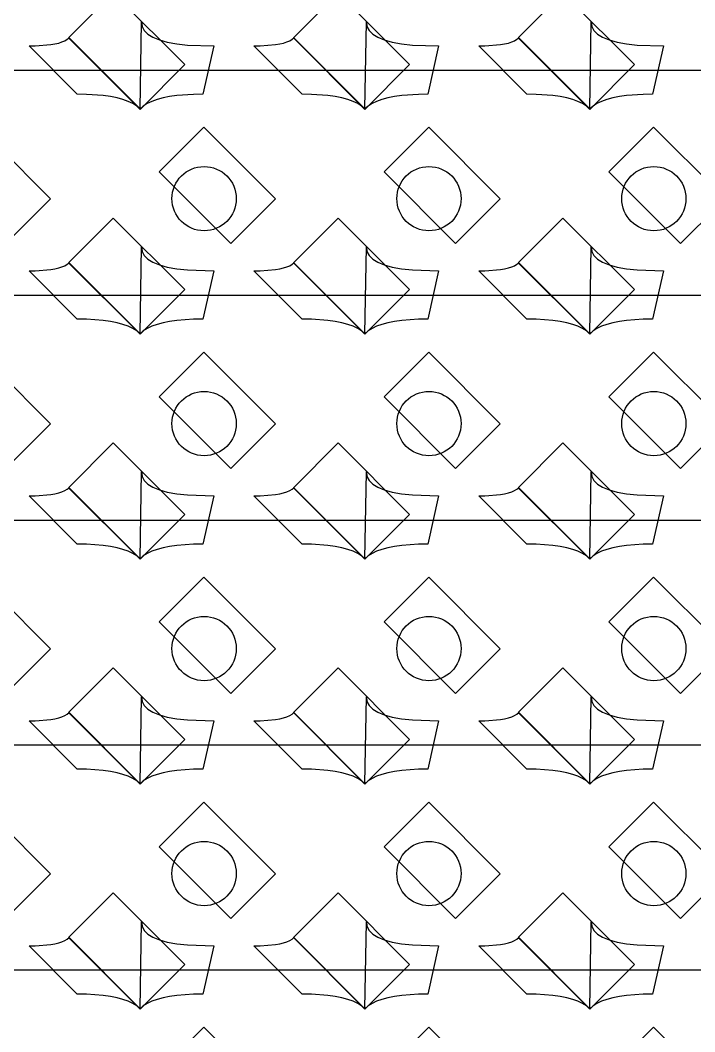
# Model space of a CAD drawing. Header units: inches. Extents: x 0.07 to 4.39, y 0.05 to 2.95.
# Drawn here: x 2.8028 to 3.0128, y 0.7608 to 1.0755 of the extents above; entities that cross this region are included whole.
import ezdxf

# ---------------------------------------------------------------- set-up
doc = ezdxf.new("R2010")
doc.units = ezdxf.units.IN
doc.header["$MEASUREMENT"] = 0
doc.layers.add('Top Layer', color=1, linetype='Continuous')

# ---------------------------------------------------------------- blocks, each defined once
blk = doc.blocks.new('0805_P_______________856')
at = {"layer": 'Top Layer'}
for p, q in [((-0.03937, 0.01575), (-0.01969, 0.01575)), ((-0.03937, -0.01575), (-0.03937, 0.01575)), ((-0.01969, 0.01575), (-0.01969, -0.01575)), ((0.01969, 0.01575), (0.03937, 0.01575)), ((0.01969, -0.01575), (0.01969, 0.01575)), ((0.03937, 0.01575), (0.03937, -0.01575)), ((-0.01969, -0.01575), (-0.03937, -0.01575)), ((0.03937, -0.01575), (0.01969, -0.01575))]:
    blk.add_line(p, q, dxfattribs=at)
blk = doc.blocks.new('0805_P_______________857')
at = {"layer": 'Top Layer'}
for p, q in [((-0.03937, 0.01575), (-0.01969, 0.01575)), ((-0.03937, -0.01575), (-0.03937, 0.01575)), ((-0.01969, 0.01575), (-0.01969, -0.01575)), ((0.01969, 0.01575), (0.03937, 0.01575)), ((0.01969, -0.01575), (0.01969, 0.01575)), ((0.03937, 0.01575), (0.03937, -0.01575)), ((-0.01969, -0.01575), (-0.03937, -0.01575)), ((0.03937, -0.01575), (0.01969, -0.01575))]:
    blk.add_line(p, q, dxfattribs=at)
blk = doc.blocks.new('0805_P_______________858')
at = {"layer": 'Top Layer'}
for p, q in [((-0.03937, 0.01575), (-0.01969, 0.01575)), ((-0.03937, -0.01575), (-0.03937, 0.01575)), ((-0.01969, 0.01575), (-0.01969, -0.01575)), ((0.01969, 0.01575), (0.03937, 0.01575)), ((0.01969, -0.01575), (0.01969, 0.01575)), ((0.03937, 0.01575), (0.03937, -0.01575)), ((-0.01969, -0.01575), (-0.03937, -0.01575)), ((0.03937, -0.01575), (0.01969, -0.01575))]:
    blk.add_line(p, q, dxfattribs=at)
blk = doc.blocks.new('0805_P_______________859')
at = {"layer": 'Top Layer'}
for p, q in [((-0.03937, 0.01575), (-0.01969, 0.01575)), ((-0.03937, -0.01575), (-0.03937, 0.01575)), ((-0.01969, 0.01575), (-0.01969, -0.01575)), ((0.01969, 0.01575), (0.03937, 0.01575)), ((0.01969, -0.01575), (0.01969, 0.01575)), ((0.03937, 0.01575), (0.03937, -0.01575)), ((-0.01969, -0.01575), (-0.03937, -0.01575)), ((0.03937, -0.01575), (0.01969, -0.01575))]:
    blk.add_line(p, q, dxfattribs=at)
blk = doc.blocks.new('0805_P_______________896')
at = {"layer": 'Top Layer'}
for p, q in [((-0.03937, 0.01575), (-0.01969, 0.01575)), ((-0.03937, -0.01575), (-0.03937, 0.01575)), ((-0.01969, 0.01575), (-0.01969, -0.01575)), ((0.01969, 0.01575), (0.03937, 0.01575)), ((0.01969, -0.01575), (0.01969, 0.01575)), ((0.03937, 0.01575), (0.03937, -0.01575)), ((-0.01969, -0.01575), (-0.03937, -0.01575)), ((0.03937, -0.01575), (0.01969, -0.01575))]:
    blk.add_line(p, q, dxfattribs=at)
blk = doc.blocks.new('0805_P_______________897')
at = {"layer": 'Top Layer'}
for p, q in [((-0.03937, 0.01575), (-0.01969, 0.01575)), ((-0.03937, -0.01575), (-0.03937, 0.01575)), ((-0.01969, 0.01575), (-0.01969, -0.01575)), ((0.01969, 0.01575), (0.03937, 0.01575)), ((0.01969, -0.01575), (0.01969, 0.01575)), ((0.03937, 0.01575), (0.03937, -0.01575)), ((-0.01969, -0.01575), (-0.03937, -0.01575)), ((0.03937, -0.01575), (0.01969, -0.01575))]:
    blk.add_line(p, q, dxfattribs=at)
blk = doc.blocks.new('0805_P_______________898')
at = {"layer": 'Top Layer'}
for p, q in [((-0.03937, 0.01575), (-0.01969, 0.01575)), ((-0.03937, -0.01575), (-0.03937, 0.01575)), ((-0.01969, 0.01575), (-0.01969, -0.01575)), ((0.01969, 0.01575), (0.03937, 0.01575)), ((0.01969, -0.01575), (0.01969, 0.01575)), ((0.03937, 0.01575), (0.03937, -0.01575)), ((-0.01969, -0.01575), (-0.03937, -0.01575)), ((0.03937, -0.01575), (0.01969, -0.01575))]:
    blk.add_line(p, q, dxfattribs=at)
blk = doc.blocks.new('0805_P_______________899')
at = {"layer": 'Top Layer'}
for p, q in [((-0.03937, 0.01575), (-0.01969, 0.01575)), ((-0.03937, -0.01575), (-0.03937, 0.01575)), ((-0.01969, 0.01575), (-0.01969, -0.01575)), ((0.01969, 0.01575), (0.03937, 0.01575)), ((0.01969, -0.01575), (0.01969, 0.01575)), ((0.03937, 0.01575), (0.03937, -0.01575)), ((-0.01969, -0.01575), (-0.03937, -0.01575)), ((0.03937, -0.01575), (0.01969, -0.01575))]:
    blk.add_line(p, q, dxfattribs=at)
blk = doc.blocks.new('0805_P_______________936')
at = {"layer": 'Top Layer'}
for p, q in [((-0.03937, 0.01575), (-0.01969, 0.01575)), ((-0.03937, -0.01575), (-0.03937, 0.01575)), ((-0.01969, 0.01575), (-0.01969, -0.01575)), ((0.01969, 0.01575), (0.03937, 0.01575)), ((0.01969, -0.01575), (0.01969, 0.01575)), ((0.03937, 0.01575), (0.03937, -0.01575)), ((-0.01969, -0.01575), (-0.03937, -0.01575)), ((0.03937, -0.01575), (0.01969, -0.01575))]:
    blk.add_line(p, q, dxfattribs=at)
blk = doc.blocks.new('0805_P_______________937')
at = {"layer": 'Top Layer'}
for p, q in [((-0.03937, 0.01575), (-0.01969, 0.01575)), ((-0.03937, -0.01575), (-0.03937, 0.01575)), ((-0.01969, 0.01575), (-0.01969, -0.01575)), ((0.01969, 0.01575), (0.03937, 0.01575)), ((0.01969, -0.01575), (0.01969, 0.01575)), ((0.03937, 0.01575), (0.03937, -0.01575)), ((-0.01969, -0.01575), (-0.03937, -0.01575)), ((0.03937, -0.01575), (0.01969, -0.01575))]:
    blk.add_line(p, q, dxfattribs=at)
blk = doc.blocks.new('0805_P_______________938')
at = {"layer": 'Top Layer'}
for p, q in [((-0.03937, 0.01575), (-0.01969, 0.01575)), ((-0.03937, -0.01575), (-0.03937, 0.01575)), ((-0.01969, 0.01575), (-0.01969, -0.01575)), ((0.01969, 0.01575), (0.03937, 0.01575)), ((0.01969, -0.01575), (0.01969, 0.01575)), ((0.03937, 0.01575), (0.03937, -0.01575)), ((-0.01969, -0.01575), (-0.03937, -0.01575)), ((0.03937, -0.01575), (0.01969, -0.01575))]:
    blk.add_line(p, q, dxfattribs=at)
blk = doc.blocks.new('0805_P_______________939')
at = {"layer": 'Top Layer'}
for p, q in [((-0.03937, 0.01575), (-0.01969, 0.01575)), ((-0.03937, -0.01575), (-0.03937, 0.01575)), ((-0.01969, 0.01575), (-0.01969, -0.01575)), ((0.01969, 0.01575), (0.03937, 0.01575)), ((0.01969, -0.01575), (0.01969, 0.01575)), ((0.03937, 0.01575), (0.03937, -0.01575)), ((-0.01969, -0.01575), (-0.03937, -0.01575)), ((0.03937, -0.01575), (0.01969, -0.01575))]:
    blk.add_line(p, q, dxfattribs=at)
blk = doc.blocks.new('0805_P_______________976')
at = {"layer": 'Top Layer'}
for p, q in [((-0.03937, 0.01575), (-0.01969, 0.01575)), ((-0.03937, -0.01575), (-0.03937, 0.01575)), ((-0.01969, 0.01575), (-0.01969, -0.01575)), ((0.01969, 0.01575), (0.03937, 0.01575)), ((0.01969, -0.01575), (0.01969, 0.01575)), ((0.03937, 0.01575), (0.03937, -0.01575)), ((-0.01969, -0.01575), (-0.03937, -0.01575)), ((0.03937, -0.01575), (0.01969, -0.01575))]:
    blk.add_line(p, q, dxfattribs=at)
blk = doc.blocks.new('0805_P_______________977')
at = {"layer": 'Top Layer'}
for p, q in [((-0.03937, 0.01575), (-0.01969, 0.01575)), ((-0.03937, -0.01575), (-0.03937, 0.01575)), ((-0.01969, 0.01575), (-0.01969, -0.01575)), ((0.01969, 0.01575), (0.03937, 0.01575)), ((0.01969, -0.01575), (0.01969, 0.01575)), ((0.03937, 0.01575), (0.03937, -0.01575)), ((-0.01969, -0.01575), (-0.03937, -0.01575)), ((0.03937, -0.01575), (0.01969, -0.01575))]:
    blk.add_line(p, q, dxfattribs=at)
blk = doc.blocks.new('0805_P_______________978')
at = {"layer": 'Top Layer'}
for p, q in [((-0.03937, 0.01575), (-0.01969, 0.01575)), ((-0.03937, -0.01575), (-0.03937, 0.01575)), ((-0.01969, 0.01575), (-0.01969, -0.01575)), ((0.01969, 0.01575), (0.03937, 0.01575)), ((0.01969, -0.01575), (0.01969, 0.01575)), ((0.03937, 0.01575), (0.03937, -0.01575)), ((-0.01969, -0.01575), (-0.03937, -0.01575)), ((0.03937, -0.01575), (0.01969, -0.01575))]:
    blk.add_line(p, q, dxfattribs=at)
blk = doc.blocks.new('0805_P_______________979')
at = {"layer": 'Top Layer'}
for p, q in [((-0.03937, 0.01575), (-0.01969, 0.01575)), ((-0.03937, -0.01575), (-0.03937, 0.01575)), ((-0.01969, 0.01575), (-0.01969, -0.01575)), ((0.01969, 0.01575), (0.03937, 0.01575)), ((0.01969, -0.01575), (0.01969, 0.01575)), ((0.03937, 0.01575), (0.03937, -0.01575)), ((-0.01969, -0.01575), (-0.03937, -0.01575)), ((0.03937, -0.01575), (0.01969, -0.01575))]:
    blk.add_line(p, q, dxfattribs=at)
blk = doc.blocks.new('0805_P_______________1016')
at = {"layer": 'Top Layer'}
for p, q in [((-0.03937, 0.01575), (-0.01969, 0.01575)), ((-0.03937, -0.01575), (-0.03937, 0.01575)), ((-0.01969, 0.01575), (-0.01969, -0.01575)), ((0.01969, 0.01575), (0.03937, 0.01575)), ((0.01969, -0.01575), (0.01969, 0.01575)), ((0.03937, 0.01575), (0.03937, -0.01575)), ((-0.01969, -0.01575), (-0.03937, -0.01575)), ((0.03937, -0.01575), (0.01969, -0.01575))]:
    blk.add_line(p, q, dxfattribs=at)
blk = doc.blocks.new('0805_P_______________1017')
at = {"layer": 'Top Layer'}
for p, q in [((-0.03937, 0.01575), (-0.01969, 0.01575)), ((-0.03937, -0.01575), (-0.03937, 0.01575)), ((-0.01969, 0.01575), (-0.01969, -0.01575)), ((0.01969, 0.01575), (0.03937, 0.01575)), ((0.01969, -0.01575), (0.01969, 0.01575)), ((0.03937, 0.01575), (0.03937, -0.01575)), ((-0.01969, -0.01575), (-0.03937, -0.01575)), ((0.03937, -0.01575), (0.01969, -0.01575))]:
    blk.add_line(p, q, dxfattribs=at)
blk = doc.blocks.new('0805_P_______________1018')
at = {"layer": 'Top Layer'}
for p, q in [((-0.03937, 0.01575), (-0.01969, 0.01575)), ((-0.03937, -0.01575), (-0.03937, 0.01575)), ((-0.01969, 0.01575), (-0.01969, -0.01575)), ((0.01969, 0.01575), (0.03937, 0.01575)), ((0.01969, -0.01575), (0.01969, 0.01575)), ((0.03937, 0.01575), (0.03937, -0.01575)), ((-0.01969, -0.01575), (-0.03937, -0.01575)), ((0.03937, -0.01575), (0.01969, -0.01575))]:
    blk.add_line(p, q, dxfattribs=at)
blk = doc.blocks.new('0805_P_______________1019')
at = {"layer": 'Top Layer'}
for p, q in [((-0.03937, 0.01575), (-0.01969, 0.01575)), ((-0.03937, -0.01575), (-0.03937, 0.01575)), ((-0.01969, 0.01575), (-0.01969, -0.01575)), ((0.01969, 0.01575), (0.03937, 0.01575)), ((0.01969, -0.01575), (0.01969, 0.01575)), ((0.03937, 0.01575), (0.03937, -0.01575)), ((-0.01969, -0.01575), (-0.03937, -0.01575)), ((0.03937, -0.01575), (0.01969, -0.01575))]:
    blk.add_line(p, q, dxfattribs=at)

msp = doc.modelspace()

# ---------------------------------------------------------------- linework, layer by layer
at = {"layer": 'Top Layer'}
for p, q in [((2.84005, 1.04795), (2.84051, 1.075)), ((2.84051, 1.075), (2.84071, 1.07357)), ((2.84071, 1.07357), (2.84137, 1.0723)), ((2.91005, 1.04795), (2.91051, 1.075)), ((2.91051, 1.075), (2.91071, 1.07357)), ((2.91071, 1.07357), (2.91137, 1.0723)), ((2.98005, 1.04795), (2.98051, 1.075)), ((2.98051, 1.075), (2.98071, 1.07357)), ((2.98071, 1.07357), (2.98137, 1.0723)), ((2.84137, 1.0723), (2.84248, 1.07117)), ((2.84248, 1.07117), (2.84405, 1.0702)), ((2.84405, 1.0702), (2.84607, 1.06937)), ((2.91137, 1.0723), (2.91248, 1.07117)), ((2.91248, 1.07117), (2.91405, 1.0702)), ((2.91405, 1.0702), (2.91607, 1.06937)), ((2.98137, 1.0723), (2.98248, 1.07117)), ((2.98248, 1.07117), (2.98405, 1.0702)), ((2.98405, 1.0702), (2.98607, 1.06937)), ((2.80551, 1.0675), (2.80741, 1.06753)), ((2.82051, 1.0525), (2.80551, 1.0675)), ((2.80741, 1.06753), (2.81225, 1.06791)), ((2.81225, 1.06791), (2.81356, 1.06814)), ((2.81356, 1.06814), (2.81474, 1.06842)), ((2.81474, 1.06842), (2.81576, 1.06875)), ((2.81576, 1.06875), (2.81664, 1.06914)), ((2.81664, 1.06914), (2.81737, 1.06957)), ((2.81737, 1.06957), (2.81795, 1.07005)), ((2.81795, 1.07005), (2.84005, 1.04795)), ((2.84607, 1.06937), (2.84855, 1.0687)), ((2.84855, 1.0687), (2.85148, 1.06818)), ((2.85148, 1.06818), (2.85487, 1.0678)), ((2.85487, 1.0678), (2.86301, 1.0675)), ((2.86301, 1.0675), (2.8596, 1.0525)), ((2.87551, 1.0675), (2.87741, 1.06753)), ((2.89051, 1.0525), (2.87551, 1.0675)), ((2.87741, 1.06753), (2.88225, 1.06791)), ((2.88225, 1.06791), (2.88356, 1.06814)), ((2.88356, 1.06814), (2.88474, 1.06842)), ((2.88474, 1.06842), (2.88576, 1.06875)), ((2.88576, 1.06875), (2.88664, 1.06914)), ((2.88664, 1.06914), (2.88737, 1.06957)), ((2.88737, 1.06957), (2.88795, 1.07005)), ((2.88795, 1.07005), (2.91005, 1.04795)), ((2.91607, 1.06937), (2.91855, 1.0687)), ((2.91855, 1.0687), (2.92148, 1.06818)), ((2.92148, 1.06818), (2.92487, 1.0678)), ((2.92487, 1.0678), (2.93301, 1.0675)), ((2.93301, 1.0675), (2.9296, 1.0525)), ((2.94551, 1.0675), (2.94741, 1.06753)), ((2.96051, 1.0525), (2.94551, 1.0675)), ((2.94741, 1.06753), (2.95225, 1.06791)), ((2.95225, 1.06791), (2.95356, 1.06814)), ((2.95356, 1.06814), (2.95474, 1.06842)), ((2.95474, 1.06842), (2.95576, 1.06875)), ((2.95576, 1.06875), (2.95664, 1.06914)), ((2.95664, 1.06914), (2.95737, 1.06957)), ((2.95737, 1.06957), (2.95795, 1.07005)), ((2.95795, 1.07005), (2.98005, 1.04795)), ((2.98607, 1.06937), (2.98855, 1.0687)), ((2.98855, 1.0687), (2.99148, 1.06818)), ((2.99148, 1.06818), (2.99487, 1.0678)), ((2.99487, 1.0678), (3.00301, 1.0675)), ((3.00301, 1.0675), (2.9996, 1.0525)), ((2.70005, 1.06), (2.83588, 1.06)), ((2.83588, 1.06), (2.90588, 1.06)), ((2.90588, 1.06), (3.04588, 1.06)), ((2.8234, 1.05245), (2.82051, 1.0525)), ((2.82857, 1.05209), (2.8234, 1.05245)), ((2.83084, 1.05177), (2.82857, 1.05209)), ((2.8329, 1.05136), (2.83084, 1.05177)), ((2.83475, 1.05086), (2.8329, 1.05136)), ((2.84721, 1.05136), (2.84536, 1.05086)), ((2.84927, 1.05177), (2.84721, 1.05136)), ((2.85154, 1.05209), (2.84927, 1.05177)), ((2.85671, 1.05245), (2.85154, 1.05209)), ((2.8596, 1.0525), (2.85671, 1.05245)), ((2.8934, 1.05245), (2.89051, 1.0525)), ((2.89857, 1.05209), (2.8934, 1.05245)), ((2.90084, 1.05177), (2.89857, 1.05209)), ((2.9029, 1.05136), (2.90084, 1.05177)), ((2.90475, 1.05086), (2.9029, 1.05136)), ((2.91721, 1.05136), (2.91536, 1.05086)), ((2.91927, 1.05177), (2.91721, 1.05136)), ((2.92154, 1.05209), (2.91927, 1.05177)), ((2.92671, 1.05245), (2.92154, 1.05209)), ((2.9296, 1.0525), (2.92671, 1.05245)), ((2.9634, 1.05245), (2.96051, 1.0525)), ((2.96857, 1.05209), (2.9634, 1.05245)), ((2.97084, 1.05177), (2.96857, 1.05209)), ((2.9729, 1.05136), (2.97084, 1.05177)), ((2.97475, 1.05086), (2.9729, 1.05136)), ((2.98721, 1.05136), (2.98536, 1.05086)), ((2.98927, 1.05177), (2.98721, 1.05136)), ((2.99154, 1.05209), (2.98927, 1.05177)), ((2.99671, 1.05245), (2.99154, 1.05209)), ((2.9996, 1.0525), (2.99671, 1.05245)), ((2.83639, 1.05027), (2.83475, 1.05086)), ((2.83782, 1.04959), (2.83639, 1.05027)), ((2.83904, 1.04882), (2.83782, 1.04959)), ((2.84005, 1.04795), (2.83904, 1.04882)), ((2.84107, 1.04882), (2.84005, 1.04795)), ((2.84229, 1.04959), (2.84107, 1.04882)), ((2.84372, 1.05027), (2.84229, 1.04959)), ((2.84536, 1.05086), (2.84372, 1.05027)), ((2.90639, 1.05027), (2.90475, 1.05086)), ((2.90782, 1.04959), (2.90639, 1.05027)), ((2.90904, 1.04882), (2.90782, 1.04959)), ((2.91005, 1.04795), (2.90904, 1.04882)), ((2.91107, 1.04882), (2.91005, 1.04795)), ((2.91229, 1.04959), (2.91107, 1.04882)), ((2.91372, 1.05027), (2.91229, 1.04959)), ((2.91536, 1.05086), (2.91372, 1.05027)), ((2.97639, 1.05027), (2.97475, 1.05086)), ((2.97782, 1.04959), (2.97639, 1.05027)), ((2.97904, 1.04882), (2.97782, 1.04959)), ((2.98005, 1.04795), (2.97904, 1.04882)), ((2.98107, 1.04882), (2.98005, 1.04795)), ((2.98229, 1.04959), (2.98107, 1.04882)), ((2.98372, 1.05027), (2.98229, 1.04959)), ((2.98536, 1.05086), (2.98372, 1.05027)), ((2.84005, 0.97795), (2.84051, 1.005)), ((2.84051, 1.005), (2.84071, 1.00358)), ((2.91005, 0.97795), (2.91051, 1.005)), ((2.91051, 1.005), (2.91071, 1.00358)), ((2.98005, 0.97795), (2.98051, 1.005)), ((2.98051, 1.005), (2.98071, 1.00358)), ((2.84071, 1.00358), (2.84137, 1.0023)), ((2.84137, 1.0023), (2.84248, 1.00117)), ((2.84248, 1.00117), (2.84405, 1.0002)), ((2.91071, 1.00358), (2.91137, 1.0023)), ((2.91137, 1.0023), (2.91248, 1.00117)), ((2.91248, 1.00117), (2.91405, 1.0002)), ((2.98071, 1.00358), (2.98137, 1.0023)), ((2.98137, 1.0023), (2.98248, 1.00117)), ((2.98248, 1.00117), (2.98405, 1.0002)), ((2.80741, 0.99753), (2.81225, 0.99791)), ((2.81225, 0.99791), (2.81356, 0.99814)), ((2.81356, 0.99814), (2.81474, 0.99842)), ((2.81474, 0.99842), (2.81576, 0.99875)), ((2.81576, 0.99875), (2.81664, 0.99914)), ((2.81664, 0.99914), (2.81737, 0.99957)), ((2.81737, 0.99957), (2.81795, 1.00005)), ((2.81795, 1.00005), (2.84005, 0.97795)), ((2.84405, 1.0002), (2.84607, 0.99938)), ((2.84607, 0.99938), (2.84855, 0.9987)), ((2.84855, 0.9987), (2.85148, 0.99818)), ((2.85148, 0.99818), (2.85487, 0.9978)), ((2.85487, 0.9978), (2.86301, 0.9975)), ((2.87741, 0.99753), (2.88225, 0.99791)), ((2.88225, 0.99791), (2.88356, 0.99814)), ((2.88356, 0.99814), (2.88474, 0.99842)), ((2.88474, 0.99842), (2.88576, 0.99875)), ((2.88576, 0.99875), (2.88664, 0.99914)), ((2.88664, 0.99914), (2.88737, 0.99957)), ((2.88737, 0.99957), (2.88795, 1.00005)), ((2.88795, 1.00005), (2.91005, 0.97795)), ((2.91405, 1.0002), (2.91607, 0.99938)), ((2.91607, 0.99938), (2.91855, 0.9987)), ((2.91855, 0.9987), (2.92148, 0.99818)), ((2.92148, 0.99818), (2.92487, 0.9978)), ((2.92487, 0.9978), (2.93301, 0.9975)), ((2.94741, 0.99753), (2.95225, 0.99791)), ((2.95225, 0.99791), (2.95356, 0.99814)), ((2.95356, 0.99814), (2.95474, 0.99842)), ((2.95474, 0.99842), (2.95576, 0.99875)), ((2.95576, 0.99875), (2.95664, 0.99914)), ((2.95664, 0.99914), (2.95737, 0.99957)), ((2.95737, 0.99957), (2.95795, 1.00005)), ((2.95795, 1.00005), (2.98005, 0.97795)), ((2.98405, 1.0002), (2.98607, 0.99938)), ((2.98607, 0.99938), (2.98855, 0.9987)), ((2.98855, 0.9987), (2.99148, 0.99818)), ((2.99148, 0.99818), (2.99487, 0.9978)), ((2.99487, 0.9978), (3.00301, 0.9975)), ((2.80551, 0.9975), (2.80741, 0.99753)), ((2.82051, 0.9825), (2.80551, 0.9975)), ((2.86301, 0.9975), (2.8596, 0.9825)), ((2.87551, 0.9975), (2.87741, 0.99753)), ((2.89051, 0.9825), (2.87551, 0.9975)), ((2.93301, 0.9975), (2.9296, 0.9825)), ((2.94551, 0.9975), (2.94741, 0.99753)), ((2.96051, 0.9825), (2.94551, 0.9975)), ((3.00301, 0.9975), (2.9996, 0.9825)), ((2.55588, 0.99), (2.83588, 0.99)), ((2.83588, 0.99), (3.04588, 0.99)), ((2.8234, 0.98245), (2.82051, 0.9825)), ((2.82857, 0.98209), (2.8234, 0.98245)), ((2.83084, 0.98177), (2.82857, 0.98209)), ((2.85154, 0.98209), (2.84927, 0.98177)), ((2.85671, 0.98245), (2.85154, 0.98209)), ((2.8596, 0.9825), (2.85671, 0.98245)), ((2.8934, 0.98245), (2.89051, 0.9825)), ((2.89857, 0.98209), (2.8934, 0.98245)), ((2.90084, 0.98177), (2.89857, 0.98209)), ((2.92154, 0.98209), (2.91927, 0.98177)), ((2.92671, 0.98245), (2.92154, 0.98209)), ((2.9296, 0.9825), (2.92671, 0.98245)), ((2.9634, 0.98245), (2.96051, 0.9825)), ((2.96857, 0.98209), (2.9634, 0.98245)), ((2.97084, 0.98177), (2.96857, 0.98209)), ((2.99154, 0.98209), (2.98927, 0.98177)), ((2.99671, 0.98245), (2.99154, 0.98209)), ((2.9996, 0.9825), (2.99671, 0.98245)), ((2.8329, 0.98136), (2.83084, 0.98177)), ((2.83475, 0.98086), (2.8329, 0.98136)), ((2.83639, 0.98027), (2.83475, 0.98086)), ((2.83782, 0.97959), (2.83639, 0.98027)), ((2.83904, 0.97882), (2.83782, 0.97959)), ((2.84229, 0.97959), (2.84107, 0.97882)), ((2.84372, 0.98027), (2.84229, 0.97959)), ((2.84536, 0.98086), (2.84372, 0.98027)), ((2.84721, 0.98136), (2.84536, 0.98086)), ((2.84927, 0.98177), (2.84721, 0.98136)), ((2.9029, 0.98136), (2.90084, 0.98177)), ((2.90475, 0.98086), (2.9029, 0.98136)), ((2.90639, 0.98027), (2.90475, 0.98086)), ((2.90782, 0.97959), (2.90639, 0.98027)), ((2.90904, 0.97882), (2.90782, 0.97959)), ((2.91229, 0.97959), (2.91107, 0.97882)), ((2.91372, 0.98027), (2.91229, 0.97959)), ((2.91536, 0.98086), (2.91372, 0.98027)), ((2.91721, 0.98136), (2.91536, 0.98086)), ((2.91927, 0.98177), (2.91721, 0.98136)), ((2.9729, 0.98136), (2.97084, 0.98177)), ((2.97475, 0.98086), (2.9729, 0.98136)), ((2.97639, 0.98027), (2.97475, 0.98086)), ((2.97782, 0.97959), (2.97639, 0.98027)), ((2.97904, 0.97882), (2.97782, 0.97959)), ((2.98229, 0.97959), (2.98107, 0.97882)), ((2.98372, 0.98027), (2.98229, 0.97959)), ((2.98536, 0.98086), (2.98372, 0.98027)), ((2.98721, 0.98136), (2.98536, 0.98086)), ((2.98927, 0.98177), (2.98721, 0.98136)), ((2.84005, 0.97795), (2.83904, 0.97882)), ((2.84107, 0.97882), (2.84005, 0.97795)), ((2.91005, 0.97795), (2.90904, 0.97882)), ((2.91107, 0.97882), (2.91005, 0.97795)), ((2.98005, 0.97795), (2.97904, 0.97882)), ((2.98107, 0.97882), (2.98005, 0.97795)), ((2.84005, 0.90795), (2.84051, 0.935)), ((2.84051, 0.935), (2.84071, 0.93358)), ((2.91005, 0.90795), (2.91051, 0.935)), ((2.91051, 0.935), (2.91071, 0.93358)), ((2.98005, 0.90795), (2.98051, 0.935)), ((2.98051, 0.935), (2.98071, 0.93358)), ((2.84071, 0.93358), (2.84137, 0.9323)), ((2.84137, 0.9323), (2.84248, 0.93117)), ((2.91071, 0.93358), (2.91137, 0.9323)), ((2.91137, 0.9323), (2.91248, 0.93117)), ((2.98071, 0.93358), (2.98137, 0.9323)), ((2.98137, 0.9323), (2.98248, 0.93117)), ((2.81474, 0.92842), (2.81576, 0.92875)), ((2.81576, 0.92875), (2.81664, 0.92914)), ((2.81664, 0.92914), (2.81737, 0.92957)), ((2.81737, 0.92957), (2.81795, 0.93005)), ((2.81795, 0.93005), (2.84005, 0.90795)), ((2.84248, 0.93117), (2.84405, 0.9302)), ((2.84405, 0.9302), (2.84607, 0.92937)), ((2.84607, 0.92937), (2.84855, 0.9287)), ((2.84855, 0.9287), (2.85148, 0.92817)), ((2.88474, 0.92842), (2.88576, 0.92875)), ((2.88576, 0.92875), (2.88664, 0.92914)), ((2.88664, 0.92914), (2.88737, 0.92957)), ((2.88737, 0.92957), (2.88795, 0.93005)), ((2.88795, 0.93005), (2.91005, 0.90795)), ((2.91248, 0.93117), (2.91405, 0.9302)), ((2.91405, 0.9302), (2.91607, 0.92937)), ((2.91607, 0.92937), (2.91855, 0.9287)), ((2.91855, 0.9287), (2.92148, 0.92817)), ((2.95474, 0.92842), (2.95576, 0.92875)), ((2.95576, 0.92875), (2.95664, 0.92914)), ((2.95664, 0.92914), (2.95737, 0.92957)), ((2.95737, 0.92957), (2.95795, 0.93005)), ((2.95795, 0.93005), (2.98005, 0.90795)), ((2.98248, 0.93117), (2.98405, 0.9302)), ((2.98405, 0.9302), (2.98607, 0.92937)), ((2.98607, 0.92937), (2.98855, 0.9287)), ((2.98855, 0.9287), (2.99148, 0.92817)), ((2.80551, 0.9275), (2.80741, 0.92753)), ((2.82051, 0.9125), (2.80551, 0.9275)), ((2.80741, 0.92753), (2.81225, 0.92791)), ((2.81225, 0.92791), (2.81356, 0.92814)), ((2.81356, 0.92814), (2.81474, 0.92842)), ((2.85148, 0.92817), (2.85487, 0.9278)), ((2.85487, 0.9278), (2.86301, 0.9275)), ((2.86301, 0.9275), (2.8596, 0.9125)), ((2.87551, 0.9275), (2.87741, 0.92753)), ((2.89051, 0.9125), (2.87551, 0.9275)), ((2.87741, 0.92753), (2.88225, 0.92791)), ((2.88225, 0.92791), (2.88356, 0.92814)), ((2.88356, 0.92814), (2.88474, 0.92842)), ((2.92148, 0.92817), (2.92487, 0.9278)), ((2.92487, 0.9278), (2.93301, 0.9275)), ((2.93301, 0.9275), (2.9296, 0.9125)), ((2.94551, 0.9275), (2.94741, 0.92753)), ((2.96051, 0.9125), (2.94551, 0.9275)), ((2.94741, 0.92753), (2.95225, 0.92791)), ((2.95225, 0.92791), (2.95356, 0.92814)), ((2.95356, 0.92814), (2.95474, 0.92842)), ((2.99148, 0.92817), (2.99487, 0.9278)), ((2.99487, 0.9278), (3.00301, 0.9275)), ((3.00301, 0.9275), (2.9996, 0.9125)), ((2.34588, 0.92), (2.83588, 0.92)), ((2.83588, 0.92), (3.04588, 0.92)), ((2.8234, 0.91245), (2.82051, 0.9125)), ((2.82857, 0.91209), (2.8234, 0.91245)), ((2.83084, 0.91177), (2.82857, 0.91209)), ((2.8329, 0.91136), (2.83084, 0.91177)), ((2.83475, 0.91086), (2.8329, 0.91136)), ((2.83639, 0.91027), (2.83475, 0.91086)), ((2.83782, 0.90959), (2.83639, 0.91027)), ((2.84372, 0.91027), (2.84229, 0.90959)), ((2.84536, 0.91086), (2.84372, 0.91027)), ((2.84721, 0.91136), (2.84536, 0.91086)), ((2.84927, 0.91177), (2.84721, 0.91136)), ((2.85154, 0.91209), (2.84927, 0.91177)), ((2.85671, 0.91245), (2.85154, 0.91209)), ((2.8596, 0.9125), (2.85671, 0.91245)), ((2.8934, 0.91245), (2.89051, 0.9125)), ((2.89857, 0.91209), (2.8934, 0.91245)), ((2.90084, 0.91177), (2.89857, 0.91209)), ((2.9029, 0.91136), (2.90084, 0.91177)), ((2.90475, 0.91086), (2.9029, 0.91136)), ((2.90639, 0.91027), (2.90475, 0.91086)), ((2.90782, 0.90959), (2.90639, 0.91027)), ((2.91372, 0.91027), (2.91229, 0.90959)), ((2.91536, 0.91086), (2.91372, 0.91027)), ((2.91721, 0.91136), (2.91536, 0.91086)), ((2.91927, 0.91177), (2.91721, 0.91136)), ((2.92154, 0.91209), (2.91927, 0.91177)), ((2.92671, 0.91245), (2.92154, 0.91209)), ((2.9296, 0.9125), (2.92671, 0.91245)), ((2.9634, 0.91245), (2.96051, 0.9125)), ((2.96857, 0.91209), (2.9634, 0.91245)), ((2.97084, 0.91177), (2.96857, 0.91209)), ((2.9729, 0.91136), (2.97084, 0.91177)), ((2.97475, 0.91086), (2.9729, 0.91136)), ((2.97639, 0.91027), (2.97475, 0.91086)), ((2.97782, 0.90959), (2.97639, 0.91027)), ((2.98372, 0.91027), (2.98229, 0.90959)), ((2.98536, 0.91086), (2.98372, 0.91027)), ((2.98721, 0.91136), (2.98536, 0.91086)), ((2.98927, 0.91177), (2.98721, 0.91136)), ((2.99154, 0.91209), (2.98927, 0.91177)), ((2.99671, 0.91245), (2.99154, 0.91209)), ((2.9996, 0.9125), (2.99671, 0.91245)), ((2.83904, 0.90882), (2.83782, 0.90959)), ((2.84005, 0.90795), (2.83904, 0.90882)), ((2.84107, 0.90882), (2.84005, 0.90795)), ((2.84229, 0.90959), (2.84107, 0.90882)), ((2.90904, 0.90882), (2.90782, 0.90959)), ((2.91005, 0.90795), (2.90904, 0.90882)), ((2.91107, 0.90882), (2.91005, 0.90795)), ((2.91229, 0.90959), (2.91107, 0.90882)), ((2.97904, 0.90882), (2.97782, 0.90959)), ((2.98005, 0.90795), (2.97904, 0.90882)), ((2.98107, 0.90882), (2.98005, 0.90795)), ((2.98229, 0.90959), (2.98107, 0.90882)), ((2.84005, 0.83795), (2.84051, 0.865)), ((2.84051, 0.865), (2.84071, 0.86357)), ((2.84071, 0.86357), (2.84137, 0.8623)), ((2.91005, 0.83795), (2.91051, 0.865)), ((2.91051, 0.865), (2.91071, 0.86357)), ((2.91071, 0.86357), (2.91137, 0.8623)), ((2.98005, 0.83795), (2.98051, 0.865)), ((2.98051, 0.865), (2.98071, 0.86357)), ((2.98071, 0.86357), (2.98137, 0.8623)), ((2.81664, 0.85914), (2.81737, 0.85957)), ((2.81737, 0.85957), (2.81795, 0.86006)), ((2.81795, 0.86006), (2.84005, 0.83795)), ((2.84137, 0.8623), (2.84248, 0.86118)), ((2.84248, 0.86118), (2.84405, 0.8602)), ((2.84405, 0.8602), (2.84607, 0.85938)), ((2.84607, 0.85938), (2.84855, 0.8587)), ((2.88664, 0.85914), (2.88737, 0.85957)), ((2.88737, 0.85957), (2.88795, 0.86006)), ((2.88795, 0.86006), (2.91005, 0.83795)), ((2.91137, 0.8623), (2.91248, 0.86118)), ((2.91248, 0.86118), (2.91405, 0.8602)), ((2.91405, 0.8602), (2.91607, 0.85938)), ((2.91607, 0.85938), (2.91855, 0.8587)), ((2.95664, 0.85914), (2.95737, 0.85957)), ((2.95737, 0.85957), (2.95795, 0.86006)), ((2.95795, 0.86006), (2.98005, 0.83795)), ((2.98137, 0.8623), (2.98248, 0.86118)), ((2.98248, 0.86118), (2.98405, 0.8602)), ((2.98405, 0.8602), (2.98607, 0.85938)), ((2.98607, 0.85938), (2.98855, 0.8587)), ((2.80551, 0.8575), (2.80741, 0.85753)), ((2.82051, 0.8425), (2.80551, 0.8575)), ((2.80741, 0.85753), (2.81225, 0.85791)), ((2.81225, 0.85791), (2.81356, 0.85814)), ((2.81356, 0.85814), (2.81474, 0.85842)), ((2.81474, 0.85842), (2.81576, 0.85875)), ((2.81576, 0.85875), (2.81664, 0.85914)), ((2.84855, 0.8587), (2.85148, 0.85818)), ((2.85148, 0.85818), (2.85487, 0.8578)), ((2.85487, 0.8578), (2.86301, 0.8575)), ((2.86301, 0.8575), (2.8596, 0.8425)), ((2.87551, 0.8575), (2.87741, 0.85753)), ((2.89051, 0.8425), (2.87551, 0.8575)), ((2.87741, 0.85753), (2.88225, 0.85791)), ((2.88225, 0.85791), (2.88356, 0.85814)), ((2.88356, 0.85814), (2.88474, 0.85842)), ((2.88474, 0.85842), (2.88576, 0.85875)), ((2.88576, 0.85875), (2.88664, 0.85914)), ((2.91855, 0.8587), (2.92148, 0.85818)), ((2.92148, 0.85818), (2.92487, 0.8578)), ((2.92487, 0.8578), (2.93301, 0.8575)), ((2.93301, 0.8575), (2.9296, 0.8425)), ((2.94551, 0.8575), (2.94741, 0.85753)), ((2.96051, 0.8425), (2.94551, 0.8575)), ((2.94741, 0.85753), (2.95225, 0.85791)), ((2.95225, 0.85791), (2.95356, 0.85814)), ((2.95356, 0.85814), (2.95474, 0.85842)), ((2.95474, 0.85842), (2.95576, 0.85875)), ((2.95576, 0.85875), (2.95664, 0.85914)), ((2.98855, 0.8587), (2.99148, 0.85818)), ((2.99148, 0.85818), (2.99487, 0.8578)), ((2.99487, 0.8578), (3.00301, 0.8575)), ((3.00301, 0.8575), (2.9996, 0.8425)), ((2.76588, 0.85), (2.83588, 0.85)), ((2.83588, 0.85), (2.97588, 0.85)), ((2.97588, 0.85), (3.05005, 0.85)), ((2.8234, 0.84245), (2.82051, 0.8425)), ((2.82857, 0.84209), (2.8234, 0.84245)), ((2.83084, 0.84177), (2.82857, 0.84209)), ((2.8329, 0.84136), (2.83084, 0.84177)), ((2.83475, 0.84086), (2.8329, 0.84136)), ((2.83639, 0.84027), (2.83475, 0.84086)), ((2.84536, 0.84086), (2.84372, 0.84027)), ((2.84721, 0.84136), (2.84536, 0.84086)), ((2.84927, 0.84177), (2.84721, 0.84136)), ((2.85154, 0.84209), (2.84927, 0.84177)), ((2.85671, 0.84245), (2.85154, 0.84209)), ((2.8596, 0.8425), (2.85671, 0.84245)), ((2.8934, 0.84245), (2.89051, 0.8425)), ((2.89857, 0.84209), (2.8934, 0.84245)), ((2.90084, 0.84177), (2.89857, 0.84209)), ((2.9029, 0.84136), (2.90084, 0.84177)), ((2.90475, 0.84086), (2.9029, 0.84136)), ((2.90639, 0.84027), (2.90475, 0.84086)), ((2.91536, 0.84086), (2.91372, 0.84027)), ((2.91721, 0.84136), (2.91536, 0.84086)), ((2.91927, 0.84177), (2.91721, 0.84136)), ((2.92154, 0.84209), (2.91927, 0.84177)), ((2.92671, 0.84245), (2.92154, 0.84209)), ((2.9296, 0.8425), (2.92671, 0.84245)), ((2.9634, 0.84245), (2.96051, 0.8425)), ((2.96857, 0.84209), (2.9634, 0.84245)), ((2.97084, 0.84177), (2.96857, 0.84209)), ((2.9729, 0.84136), (2.97084, 0.84177)), ((2.97475, 0.84086), (2.9729, 0.84136)), ((2.97639, 0.84027), (2.97475, 0.84086)), ((2.98536, 0.84086), (2.98372, 0.84027)), ((2.98721, 0.84136), (2.98536, 0.84086)), ((2.98927, 0.84177), (2.98721, 0.84136)), ((2.99154, 0.84209), (2.98927, 0.84177)), ((2.99671, 0.84245), (2.99154, 0.84209)), ((2.9996, 0.8425), (2.99671, 0.84245)), ((2.83782, 0.83959), (2.83639, 0.84027)), ((2.83904, 0.83882), (2.83782, 0.83959)), ((2.84005, 0.83795), (2.83904, 0.83882)), ((2.84107, 0.83882), (2.84005, 0.83795)), ((2.84229, 0.83959), (2.84107, 0.83882)), ((2.84372, 0.84027), (2.84229, 0.83959)), ((2.90782, 0.83959), (2.90639, 0.84027)), ((2.90904, 0.83882), (2.90782, 0.83959)), ((2.91005, 0.83795), (2.90904, 0.83882)), ((2.91107, 0.83882), (2.91005, 0.83795)), ((2.91229, 0.83959), (2.91107, 0.83882)), ((2.91372, 0.84027), (2.91229, 0.83959)), ((2.97782, 0.83959), (2.97639, 0.84027)), ((2.97904, 0.83882), (2.97782, 0.83959)), ((2.98005, 0.83795), (2.97904, 0.83882)), ((2.98107, 0.83882), (2.98005, 0.83795)), ((2.98229, 0.83959), (2.98107, 0.83882)), ((2.98372, 0.84027), (2.98229, 0.83959)), ((2.84005, 0.76795), (2.84051, 0.795)), ((2.84051, 0.795), (2.84071, 0.79358)), ((2.84071, 0.79358), (2.84137, 0.7923)), ((2.91005, 0.76795), (2.91051, 0.795)), ((2.91051, 0.795), (2.91071, 0.79358)), ((2.91071, 0.79358), (2.91137, 0.7923)), ((2.98005, 0.76795), (2.98051, 0.795)), ((2.98051, 0.795), (2.98071, 0.79358)), ((2.98071, 0.79358), (2.98137, 0.7923)), ((2.81737, 0.78957), (2.81795, 0.79005)), ((2.81795, 0.79005), (2.84005, 0.76795)), ((2.84137, 0.7923), (2.84248, 0.79117)), ((2.84248, 0.79117), (2.84405, 0.7902)), ((2.84405, 0.7902), (2.84607, 0.78938)), ((2.88737, 0.78957), (2.88795, 0.79005)), ((2.88795, 0.79005), (2.91005, 0.76795)), ((2.91137, 0.7923), (2.91248, 0.79117)), ((2.91248, 0.79117), (2.91405, 0.7902)), ((2.91405, 0.7902), (2.91607, 0.78938)), ((2.95737, 0.78957), (2.95795, 0.79005)), ((2.95795, 0.79005), (2.98005, 0.76795)), ((2.98137, 0.7923), (2.98248, 0.79117)), ((2.98248, 0.79117), (2.98405, 0.7902)), ((2.98405, 0.7902), (2.98607, 0.78938)), ((2.80551, 0.7875), (2.80741, 0.78753)), ((2.82051, 0.7725), (2.80551, 0.7875)), ((2.80741, 0.78753), (2.81225, 0.78791)), ((2.81225, 0.78791), (2.81356, 0.78814)), ((2.81356, 0.78814), (2.81474, 0.78842)), ((2.81474, 0.78842), (2.81576, 0.78875)), ((2.81576, 0.78875), (2.81664, 0.78914)), ((2.81664, 0.78914), (2.81737, 0.78957)), ((2.84607, 0.78938), (2.84855, 0.7887)), ((2.84855, 0.7887), (2.85148, 0.78817)), ((2.85148, 0.78817), (2.85487, 0.7878)), ((2.85487, 0.7878), (2.86301, 0.7875)), ((2.86301, 0.7875), (2.8596, 0.7725)), ((2.87551, 0.7875), (2.87741, 0.78753)), ((2.89051, 0.7725), (2.87551, 0.7875)), ((2.87741, 0.78753), (2.88225, 0.78791)), ((2.88225, 0.78791), (2.88356, 0.78814)), ((2.88356, 0.78814), (2.88474, 0.78842)), ((2.88474, 0.78842), (2.88576, 0.78875)), ((2.88576, 0.78875), (2.88664, 0.78914)), ((2.88664, 0.78914), (2.88737, 0.78957)), ((2.91607, 0.78938), (2.91855, 0.7887)), ((2.91855, 0.7887), (2.92148, 0.78817)), ((2.92148, 0.78817), (2.92487, 0.7878)), ((2.92487, 0.7878), (2.93301, 0.7875)), ((2.93301, 0.7875), (2.9296, 0.7725)), ((2.94551, 0.7875), (2.94741, 0.78753)), ((2.96051, 0.7725), (2.94551, 0.7875)), ((2.94741, 0.78753), (2.95225, 0.78791)), ((2.95225, 0.78791), (2.95356, 0.78814)), ((2.95356, 0.78814), (2.95474, 0.78842)), ((2.95474, 0.78842), (2.95576, 0.78875)), ((2.95576, 0.78875), (2.95664, 0.78914)), ((2.95664, 0.78914), (2.95737, 0.78957)), ((2.98607, 0.78938), (2.98855, 0.7887)), ((2.98855, 0.7887), (2.99148, 0.78817)), ((2.99148, 0.78817), (2.99487, 0.7878)), ((2.99487, 0.7878), (3.00301, 0.7875)), ((3.00301, 0.7875), (2.9996, 0.7725)), ((2.76588, 0.78), (2.83588, 0.78)), ((2.83588, 0.78), (2.97588, 0.78)), ((2.97588, 0.78), (3.05005, 0.78)), ((2.8234, 0.77245), (2.82051, 0.7725)), ((2.82857, 0.77209), (2.8234, 0.77245)), ((2.83084, 0.77177), (2.82857, 0.77209)), ((2.8329, 0.77136), (2.83084, 0.77177)), ((2.83475, 0.77086), (2.8329, 0.77136)), ((2.84721, 0.77136), (2.84536, 0.77086)), ((2.84927, 0.77177), (2.84721, 0.77136)), ((2.85154, 0.77209), (2.84927, 0.77177)), ((2.85671, 0.77245), (2.85154, 0.77209)), ((2.8596, 0.7725), (2.85671, 0.77245)), ((2.8934, 0.77245), (2.89051, 0.7725)), ((2.89857, 0.77209), (2.8934, 0.77245)), ((2.90084, 0.77177), (2.89857, 0.77209)), ((2.9029, 0.77136), (2.90084, 0.77177)), ((2.90475, 0.77086), (2.9029, 0.77136)), ((2.91721, 0.77136), (2.91536, 0.77086)), ((2.91927, 0.77177), (2.91721, 0.77136)), ((2.92154, 0.77209), (2.91927, 0.77177)), ((2.92671, 0.77245), (2.92154, 0.77209)), ((2.9296, 0.7725), (2.92671, 0.77245)), ((2.9634, 0.77245), (2.96051, 0.7725)), ((2.96857, 0.77209), (2.9634, 0.77245)), ((2.97084, 0.77177), (2.96857, 0.77209)), ((2.9729, 0.77136), (2.97084, 0.77177)), ((2.97475, 0.77086), (2.9729, 0.77136)), ((2.98721, 0.77136), (2.98536, 0.77086)), ((2.98927, 0.77177), (2.98721, 0.77136)), ((2.99154, 0.77209), (2.98927, 0.77177)), ((2.99671, 0.77245), (2.99154, 0.77209)), ((2.9996, 0.7725), (2.99671, 0.77245)), ((2.83639, 0.77027), (2.83475, 0.77086)), ((2.83782, 0.76959), (2.83639, 0.77027)), ((2.83904, 0.76882), (2.83782, 0.76959)), ((2.84005, 0.76795), (2.83904, 0.76882)), ((2.84107, 0.76882), (2.84005, 0.76795)), ((2.84229, 0.76959), (2.84107, 0.76882)), ((2.84372, 0.77027), (2.84229, 0.76959)), ((2.84536, 0.77086), (2.84372, 0.77027)), ((2.90639, 0.77027), (2.90475, 0.77086)), ((2.90782, 0.76959), (2.90639, 0.77027)), ((2.90904, 0.76882), (2.90782, 0.76959)), ((2.91005, 0.76795), (2.90904, 0.76882)), ((2.91107, 0.76882), (2.91005, 0.76795)), ((2.91229, 0.76959), (2.91107, 0.76882)), ((2.91372, 0.77027), (2.91229, 0.76959)), ((2.91536, 0.77086), (2.91372, 0.77027)), ((2.97639, 0.77027), (2.97475, 0.77086)), ((2.97782, 0.76959), (2.97639, 0.77027)), ((2.97904, 0.76882), (2.97782, 0.76959)), ((2.98005, 0.76795), (2.97904, 0.76882)), ((2.98107, 0.76882), (2.98005, 0.76795)), ((2.98229, 0.76959), (2.98107, 0.76882)), ((2.98372, 0.77027), (2.98229, 0.76959)), ((2.98536, 0.77086), (2.98372, 0.77027))]:
    msp.add_line(p, q, dxfattribs=at)
for centre in [(2.86, 1.02), (2.93, 1.02), (3, 1.02), (2.86, 0.95), (2.93, 0.95), (3, 0.95), (2.86, 0.88), (2.93, 0.88), (3, 0.88), (2.86, 0.81), (2.93, 0.81), (3, 0.81)]:
    msp.add_circle(centre, 0.01, dxfattribs=at)

# ---------------------------------------------------------------- block references
at = {"rotation": 45}
for name, p in [('0805_P_______________859', (2.815, 1.045)), ('0805_P_______________858', (2.885, 1.045)), ('0805_P_______________857', (2.955, 1.045)), ('0805_P_______________856', (3.025, 1.045)), ('0805_P_______________899', (2.815, 0.975)), ('0805_P_______________898', (2.885, 0.975)), ('0805_P_______________897', (2.955, 0.975)), ('0805_P_______________896', (3.025, 0.975)), ('0805_P_______________939', (2.815, 0.905)), ('0805_P_______________938', (2.885, 0.905)), ('0805_P_______________937', (2.955, 0.905)), ('0805_P_______________936', (3.025, 0.905)), ('0805_P_______________979', (2.815, 0.835)), ('0805_P_______________978', (2.885, 0.835)), ('0805_P_______________977', (2.955, 0.835)), ('0805_P_______________976', (3.025, 0.835)), ('0805_P_______________1019', (2.815, 0.765)), ('0805_P_______________1018', (2.885, 0.765)), ('0805_P_______________1017', (2.955, 0.765)), ('0805_P_______________1016', (3.025, 0.765))]:
    msp.add_blockref(name, p, dxfattribs=at)

doc.saveas('drawing.dxf')
